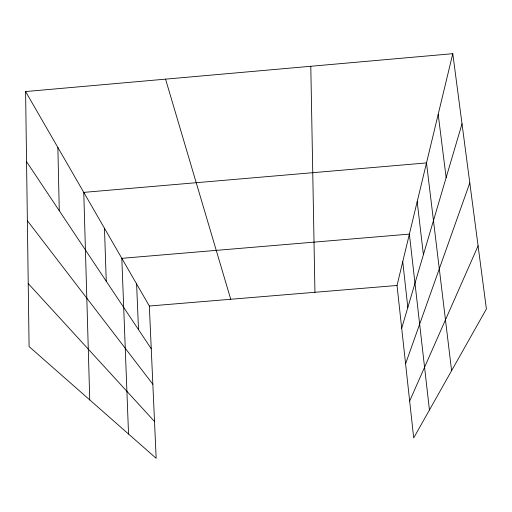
<?xml version="1.0" encoding="UTF-8"?>
<svg xmlns="http://www.w3.org/2000/svg" width="512" height="512" viewBox="0 0 512 512"><rect width="100%" height="100%" fill="white"/><g stroke="black" fill="none" stroke-linecap="round" stroke-linejoin="round"><path stroke-width="0.77" d="M452.781 53.69L486.4 308.973L413.69 437.933L397.024 285.472L452.781 53.69L25.6 91.552L29.088 346.566L156.166 458.31L149.338 306.022L25.6 91.552M401.696 328.25L462.016 123.814M405.581 363.776L469.798 182.931M409.658 401.062L478.086 245.856M149.338 306.022L397.024 285.472M28.23 283.546L154.515 421.491M27.366 220.704L152.845 384.243M26.56 161.645L151.251 348.755M165.562 79.149L230.733 299.27M438.195 114.33L446.138 177.626M451.603 370.688L426.502 162.918L83.77 192.378L89.747 399.904M417.19 201.645L423.398 254.694M429.44 410.003L409.376 234.106L121.818 258.33L128.538 434.016M402.739 261.709L407.834 307.443M136.602 283.949L138.509 329.638M104.461 228.23L106.259 281.235M57.869 147.482L59.27 210.726M310.797 66.272L314.944 292.282"/></g></svg>
